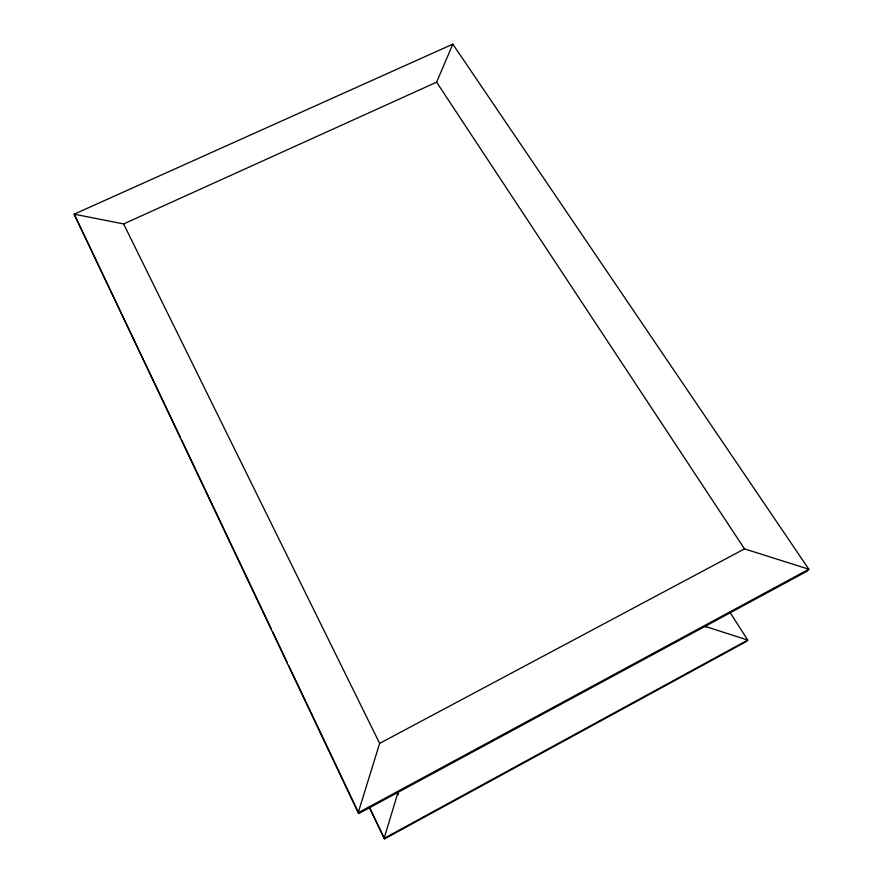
<?xml version="1.0" encoding="UTF-8"?>
<svg xmlns="http://www.w3.org/2000/svg" width="883" height="883" viewBox="0 0 883 883"><rect width="100%" height="100%" fill="white"/><g stroke="black" fill="none" stroke-linecap="round" stroke-linejoin="round"><path stroke-width="1.32" d="M397.88 792.813L384.116 838.386L384.58 838.85L746.599 641.367L747.724 640.076L729.921 612.25M180.573 437.703L74.172 214.172L123.62 223.94L379.646 743.387L358.189 812.757L358.928 813.475L807.128 571.202L808.828 569.226L452.824 44.15L74.172 214.172L358.189 812.757L808.828 569.226L744.501 548.873L436.61 82.174L452.824 44.15M705.881 627.096L707.294 625.054M379.646 743.387L744.501 548.873M123.62 223.94L436.61 82.174M704.877 626.301L747.724 640.076L384.116 838.386L369.237 807.338M397.03 792.426L398.399 794.678M369.69 807.757L384.58 838.85M181.755 440.198L271.522 629.325M272.704 631.809L287.461 662.923M288.642 665.407L358.928 813.475"/></g></svg>
